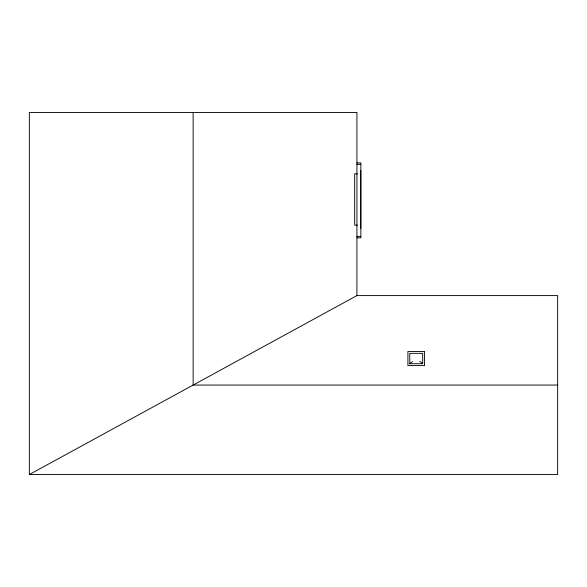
<?xml version="1.0" encoding="UTF-8"?>
<svg xmlns="http://www.w3.org/2000/svg" width="587" height="587" viewBox="0 0 587 587"><rect width="100%" height="100%" fill="white"/><g stroke="black" fill="none" stroke-linecap="round" stroke-linejoin="round"><path stroke-width="0.88" d="M409.763 363.72L422.691 363.72L422.691 353.345L409.763 353.345L409.763 363.72L412.485 361.533M29.35 474.538L356.925 295.591L557.65 295.591L557.65 474.538L29.35 474.538L29.35 112.462L356.925 112.462L356.925 295.591M356.925 162.915L360.873 162.915L360.873 237.83L356.925 237.83M356.925 164.353L360.873 164.353M357.446 173.869L354.665 173.869L354.665 225.159L357.446 225.159M356.925 236.385L360.873 236.385M557.65 385.065L193.138 385.065L193.138 112.462M419.815 361.313L422.691 363.588M360.741 170.406L360.741 228.622M424.555 351.474L407.899 351.474L407.899 365.584L424.555 365.584L424.555 351.474"/></g></svg>
